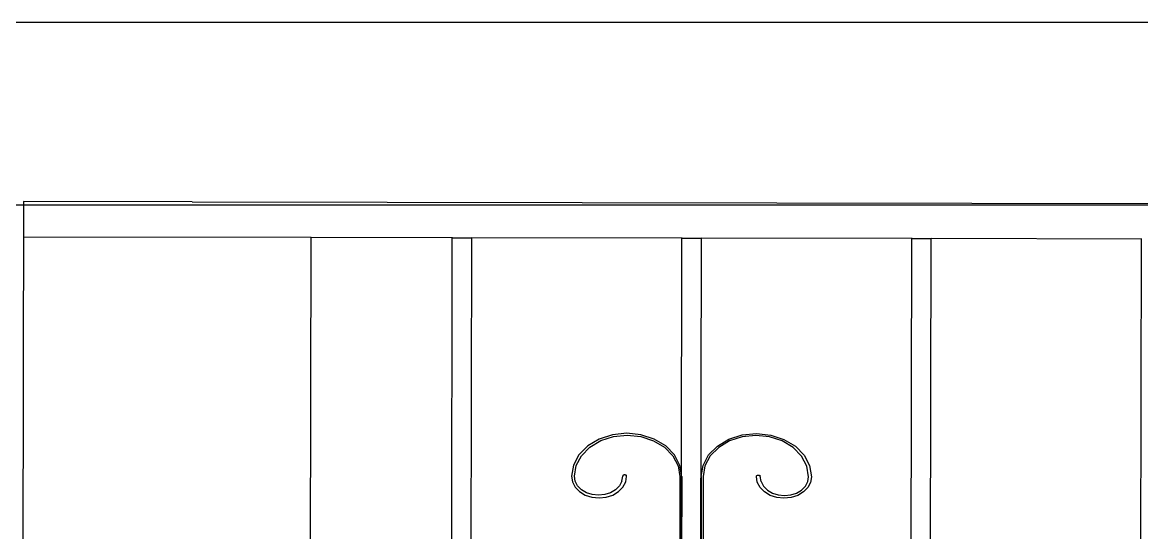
# Model space of a CAD drawing. Header units: millimetres. Extents: x 173236 to 801264, y -94969 to 615039.
# Drawn here: x 297251 to 298172, y -1294 to -874 of the extents above; entities that cross this region are included whole.
import ezdxf

# ---------------------------------------------------------------- set-up
doc = ezdxf.new("R2010")
doc.units = ezdxf.units.MM
doc.header["$MEASUREMENT"] = 0
for name, color, linetype in [('VOX-A-ELEV-4-FAR', 137, 'Continuous'), ('VOX-A-STAIRS-STEPS', 140, 'Continuous'), ('VOX-A-WALL-PATT', 233, 'Continuous')]:
    doc.layers.add(name, color=color, linetype=linetype)

# ---------------------------------------------------------------- blocks, each defined once
blk = doc.blocks.new('STAIR')
at = {"layer": 'VOX-A-WALL-PATT'}
for p, q in [((292558.53, 1585.47), (292557.03, 761.11)), ((292697.43, 1585.21), (292558.53, 1585.47)), ((292697.43, 1585.21), (293836.32, 1583.13)), ((292795.39, 1555.87), (292558.48, 1556.3)), ((292795.17, 1555.87), (292793.93, 880.72)), ((292911.76, 1555.66), (292795.39, 1555.87)), ((292910.42, 939.59), (292911.54, 1555.66)), ((292911.76, 1555.66), (292927.74, 1555.63)), ((292926.41, 947.68), (292927.52, 1555.63)), ((293100.84, 1555.31), (292927.74, 1555.63)), ((293100.27, 1360.39), (293100.62, 1555.31)), ((293100.84, 1555.31), (293116.82, 1555.28)), ((293115.68, 1048.86), (293116.6, 1555.28)), ((293289.93, 1554.97), (293116.82, 1555.28)), ((293288.97, 1149.11), (293289.71, 1554.97)), ((293289.93, 1554.97), (293305.91, 1554.94)), ((293304.96, 1158.5), (293305.69, 1554.94)), ((293479.01, 1554.62), (293305.91, 1554.94)), ((293478.27, 1270.64), (293478.79, 1554.62)), ((293043.39, 1393.66), (293032.43, 1390.14)), ((293033.79, 1388.79), (293044.26, 1392.16)), ((293055.13, 1394.85), (293043.39, 1393.66)), ((293044.26, 1392.16), (293055.5, 1393.3)), ((293066.88, 1393.62), (293055.13, 1394.85)), ((293055.5, 1393.3), (293066.73, 1392.12)), ((293066.73, 1392.12), (293077.19, 1388.71)), ((293077.82, 1390.05), (293066.88, 1393.62)), ((293139.18, 1389.94), (293150.13, 1393.47)), ((293150.28, 1391.97), (293139.8, 1388.6)), ((293150.13, 1393.47), (293161.88, 1394.66)), ((293161.51, 1393.1), (293150.28, 1391.97)), ((293172.74, 1391.93), (293161.51, 1393.1)), ((293161.88, 1394.66), (293173.62, 1393.43)), ((293183.2, 1388.52), (293172.74, 1391.93)), ((293173.62, 1393.43), (293184.56, 1389.86)), ((293023.02, 1384.52), (293015.8, 1377.18)), ((293017.88, 1376.4), (293024.79, 1383.42)), ((293032.43, 1390.14), (293023.02, 1384.52)), ((293024.79, 1383.42), (293033.79, 1388.79)), ((293077.19, 1388.71), (293086.17, 1383.3)), ((293087.21, 1384.4), (293077.82, 1390.05)), ((293086.17, 1383.3), (293093.05, 1376.26)), ((293094.4, 1377.04), (293087.21, 1384.4)), ((293122.55, 1376.99), (293129.77, 1384.32)), ((293130.81, 1383.22), (293123.9, 1376.21)), ((293129.77, 1384.32), (293139.18, 1389.94)), ((293139.8, 1388.6), (293130.81, 1383.22)), ((293192.18, 1383.11), (293183.2, 1388.52)), ((293184.56, 1389.86), (293193.95, 1384.2)), ((293199.07, 1376.07), (293192.18, 1383.11)), ((293193.95, 1384.2), (293201.15, 1376.84)), ((293015.8, 1377.18), (293011.25, 1368.63)), ((293013.53, 1368.22), (293017.88, 1376.4)), ((293093.05, 1376.26), (293097.37, 1368.07)), ((293098.92, 1368.47), (293094.4, 1377.04)), ((293118, 1368.44), (293122.55, 1376.99)), ((293123.9, 1376.21), (293119.55, 1368.03)), ((293203.39, 1367.88), (293199.07, 1376.07)), ((293201.15, 1376.84), (293205.67, 1368.28)), ((293011.25, 1368.63), (293009.69, 1359.45)), ((293012.04, 1359.44), (293013.53, 1368.22)), ((293097.37, 1368.07), (293098.83, 1359.29)), ((293100.27, 1360.39), (293098.92, 1368.47)), ((293116.43, 1359.25), (293118, 1368.44)), ((293119.55, 1368.03), (293118.05, 1359.25)), ((293204.85, 1359.09), (293203.39, 1367.88)), ((293205.67, 1368.28), (293207.2, 1359.09)), ((293009.69, 1359.45), (293010.45, 1354.86)), ((293010.45, 1354.86), (293012.71, 1350.57)), ((293012.71, 1355.42), (293012.04, 1359.44)), ((293014.69, 1351.66), (293012.71, 1355.42)), ((293051.15, 1355.35), (293049.15, 1351.6)), ((293051.15, 1355.35), (293051.89, 1359.7)), ((293052.05, 1360), (293051.89, 1359.7)), ((293052.01, 1350.5), (293054.29, 1354.78)), ((293052.31, 1360.27), (293052.05, 1360)), ((293052.64, 1360.47), (293052.31, 1360.27)), ((293053.03, 1360.59), (293052.64, 1360.47)), ((293053.45, 1360.64), (293053.03, 1360.59)), ((293053.87, 1360.59), (293053.45, 1360.64)), ((293054.26, 1360.46), (293053.87, 1360.59)), ((293054.6, 1360.26), (293054.26, 1360.46)), ((293054.29, 1354.78), (293055.07, 1359.37)), ((293054.85, 1360), (293054.6, 1360.26)), ((293055.01, 1359.69), (293054.85, 1360)), ((293055.07, 1359.37), (293055.01, 1359.69)), ((293098.83, 1359.29), (293098.63, 1248.95)), ((293100.06, 1247.61), (293100.27, 1360.39)), ((293100.45, 1359.28), (293100.25, 1249.61)), ((293100.45, 1359.28), (293100.27, 1360.39)), ((293116.43, 1359.25), (293116.23, 1249.58)), ((293118.05, 1359.25), (293117.85, 1248.92)), ((293161.82, 1359.17), (293161.87, 1359.5)), ((293162.58, 1354.58), (293161.82, 1359.17)), ((293161.87, 1359.5), (293162.03, 1359.8)), ((293162.03, 1359.8), (293162.29, 1360.07)), ((293162.29, 1360.07), (293162.63, 1360.27)), ((293164.84, 1350.29), (293162.58, 1354.58)), ((293162.63, 1360.27), (293163.02, 1360.39)), ((293163.02, 1360.39), (293163.44, 1360.43)), ((293163.44, 1360.43), (293163.86, 1360.39)), ((293163.86, 1360.39), (293164.25, 1360.26)), ((293164.25, 1360.26), (293164.58, 1360.06)), ((293164.58, 1360.06), (293164.84, 1359.8)), ((293164.84, 1359.8), (293165, 1359.49)), ((293165.72, 1355.14), (293165, 1359.49)), ((293165.72, 1355.14), (293167.71, 1351.38)), ((293202.17, 1351.32), (293204.16, 1355.07)), ((293206.42, 1354.5), (293204.14, 1350.22)), ((293204.16, 1355.07), (293204.85, 1359.09)), ((293207.2, 1359.09), (293206.42, 1354.5)), ((293012.71, 1350.57), (293016.31, 1346.89)), ((293017.84, 1348.43), (293014.69, 1351.66)), ((293016.31, 1346.89), (293021, 1344.06)), ((293021.96, 1345.95), (293017.84, 1348.43)), ((293026.76, 1344.39), (293021.96, 1345.95)), ((293041.86, 1345.92), (293037.06, 1344.37)), ((293045.98, 1348.38), (293041.86, 1345.92)), ((293043.69, 1344.02), (293048.4, 1346.83)), ((293049.15, 1351.6), (293045.98, 1348.38)), ((293048.4, 1346.83), (293052.01, 1350.5)), ((293168.44, 1346.61), (293164.84, 1350.29)), ((293167.71, 1351.38), (293170.86, 1348.15)), ((293173.13, 1343.79), (293168.44, 1346.61)), ((293170.86, 1348.15), (293174.98, 1345.67)), ((293174.98, 1345.67), (293179.77, 1344.11)), ((293190.07, 1344.09), (293194.88, 1345.64)), ((293194.88, 1345.64), (293199, 1348.1)), ((293200.53, 1346.56), (293195.83, 1343.74)), ((293199, 1348.1), (293202.17, 1351.32)), ((293204.14, 1350.22), (293200.53, 1346.56)), ((293021, 1344.06), (293026.47, 1342.28)), ((293026.47, 1342.28), (293032.34, 1341.67)), ((293031.9, 1343.85), (293026.76, 1344.39)), ((293037.06, 1344.37), (293031.9, 1343.85)), ((293032.34, 1341.67), (293038.22, 1342.26)), ((293038.22, 1342.26), (293043.69, 1344.02)), ((293178.6, 1342), (293173.13, 1343.79)), ((293184.48, 1341.39), (293178.6, 1342)), ((293179.77, 1344.11), (293184.92, 1343.57)), ((293190.35, 1341.98), (293184.48, 1341.39)), ((293184.92, 1343.57), (293190.07, 1344.09)), ((293195.83, 1343.74), (293190.35, 1341.98))]:
    blk.add_line(p, q, dxfattribs=at)

msp = doc.modelspace()

# ---------------------------------------------------------------- linework, layer by layer
at = {"layer": 'VOX-A-ELEV-4-FAR'}
msp.add_lwpolyline([(293800.98, -1023.82), (305386.11, -1023.82), (305386.11, -873.82), (293800.98, -873.82)], dxfattribs=at)

# ---------------------------------------------------------------- block references
at = {"layer": 'VOX-A-STAIRS-STEPS'}
msp.add_blockref('STAIR', (4693.14, -2606.66), dxfattribs=at)

doc.saveas('drawing.dxf')
